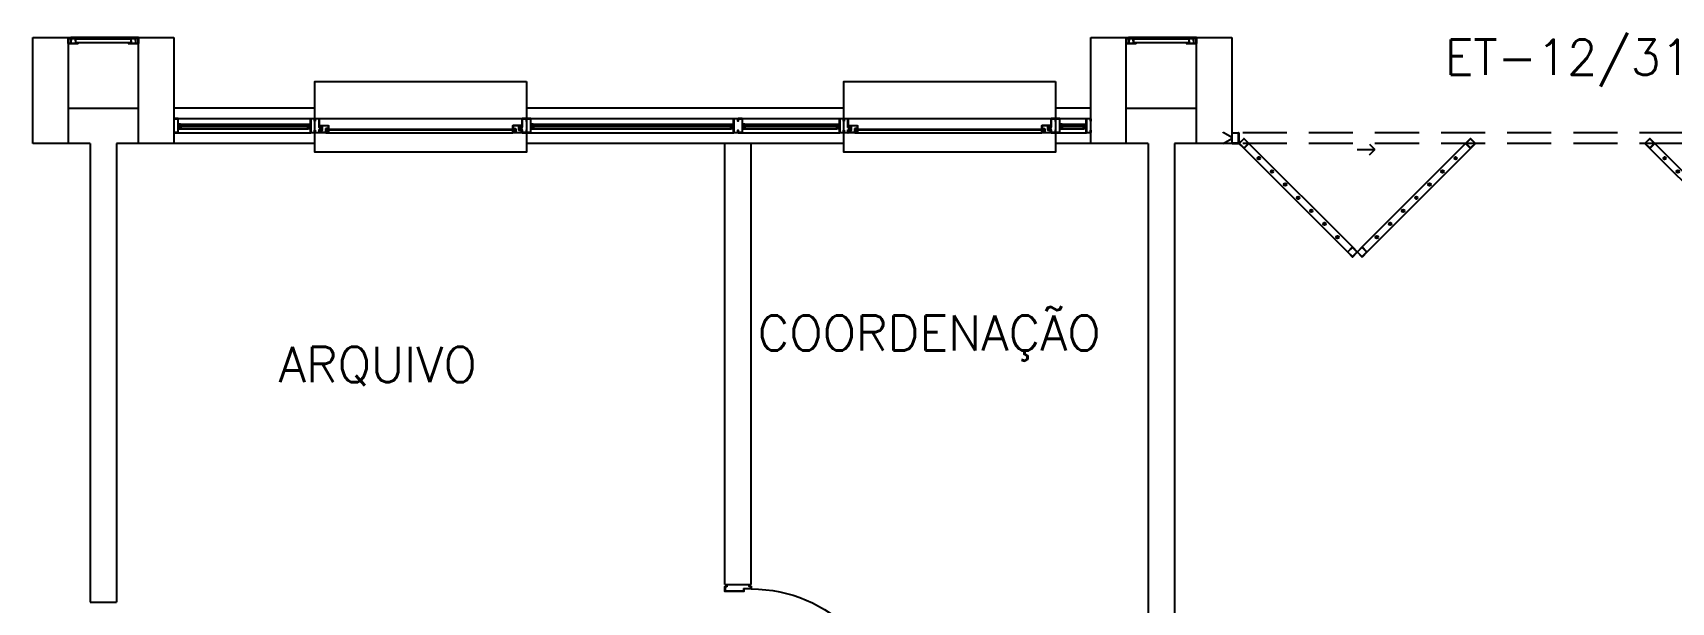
# Model space of a CAD drawing. Header units: millimetres. Extents: x 2686 to 2939, y 1294 to 1441.
# Drawn here: x 2889.9 to 2899.19, y 1360.97 to 1364.2 of the extents above; entities that cross this region are included whole.
import ezdxf

# ---------------------------------------------------------------- set-up
doc = ezdxf.new("R2010")
doc.units = ezdxf.units.MM
doc.linetypes.add('HIDDEN', pattern=[0.375, 0.25, -0.125])
for name, color, linetype in [('AR-ALV', 2, 'Continuous'), ('AR-ESQ', 1, 'Continuous'), ('AR-ESTC', 3, 'Continuous'), ('AR-PEITORIL', 1, 'Continuous'), ('AR-PORTA', 1, 'Continuous'), ('AR-SIMBOLO', 1, 'Continuous'), ('BC- VISTA', 1, 'Continuous'), ('BGR- VISTA', 12, 'Continuous'), ('DT-ESQ-BAGUETE-C', 1, 'Continuous'), ('DT-ESQ-MARCO-V', 1, 'Continuous'), ('DT-ESQ-PERFIL CADEIRA-C', 2, 'Continuous'), ('DT-ESQ-PERFIL CADEIRA-V', 2, 'Continuous'), ('DT-ESQ-PERFIL U-C', 2, 'Continuous'), ('DT-ESQ-PERFIL U-V', 1, 'Continuous'), ('DT-ESQ-VENEZIANA-C', 1, 'Continuous'), ('DT-ESQ-VENEZIANA-V', 1, 'Continuous'), ('DT-ESQ-VIDRO-C', 2, 'Continuous'), ('DT-TXTMOD', 1, 'Continuous'), ('ENDEREÇO', 2, 'Continuous'), ('esq-c', 1, 'Continuous'), ('grapa', 21, 'HIDDEN'), ('maçaneta', 1, 'Continuous'), ('mov', 1, 'Continuous'), ('PM-PERFIL U-C', 2, 'Continuous'), ('pm1', 2, 'Continuous'), ('porta-c', 1, 'Continuous'), ('PORTA-PROJ', 1, 'HIDDEN'), ('porta-v', 2, 'Continuous'), ('TEXTO', 2, 'Continuous')]:
    doc.layers.add(name, color=color, linetype=linetype)
doc.styles.add('S10', font='simplex.shx', dxfattribs={"height": 0.1})
doc.styles.add('UNB-100', font='simplex.shx', dxfattribs={"height": 0.2})
doc.styles.add('UNB1-100', font='simplex.shx', dxfattribs={"height": 0.2})

# ---------------------------------------------------------------- blocks, each defined once
blk = doc.blocks.new('EF01A-P')
at = {"layer": 'DT-ESQ-BAGUETE-C', "ltscale": 0.1}
for points in [[(0.0015, 0.035), (0.015, 0.035), (0.015, 0.0335), (0.0015, 0.0335), (0.0015, 0.005), (0.015, 0.005), (0.015, 0.0035), (0.0015, 0.0035, -0.414214), (0, 0.005), (0, 0.0335, -0.414214)], [(0.3985, 0.035), (0.385, 0.035), (0.385, 0.0335), (0.3985, 0.0335), (0.3985, 0.005), (0.385, 0.005), (0.385, 0.0035), (0.3985, 0.0035, 0.414214), (0.4, 0.005), (0.4, 0.0335, 0.414214)]]:
    blk.add_lwpolyline(points, format="xyb", close=True, dxfattribs=at)
at = {"layer": 'DT-ESQ-PERFIL CADEIRA-C', "ltscale": 0.1}
for points in [[(0.01, 0.0015), (0.01, 0.003), (0.0015, 0.003, 1), (0.0015, 0), (0.015, 0, 0.414214), (0.0165, 0.0015), (0.0165, 0.0335), (0.043, 0.0335)], [(0.043, 0.0065), (0.018, 0.0065), (0.018, 0.0165), (0.0165, 0.0165), (0.0165, 0.0065, 0.414214), (0.018, 0.005), (0.043, 0.005), (0.0565, 0.005, 1), (0.0565, 0.008), (0.043, 0.008), (0.043, 0.02), (0.043, 0.032), (0.0565, 0.032, 1), (0.0565, 0.035), (0.043, 0.035), (0.0165, 0.035, 0.414214), (0.015, 0.0335), (0.015, 0.0015), (0.0015, 0.0015)], [(0.0415, 0.02), (0.0415, 0.032, -0.414214), (0.043, 0.0335), (0.0565, 0.0335)], [(0.0415, 0.02), (0.0415, 0.008, 0.414214), (0.043, 0.0065), (0.0565, 0.0065)], [(0.357, 0.0065), (0.382, 0.0065), (0.382, 0.0165), (0.3835, 0.0165), (0.3835, 0.0065, -0.414214), (0.382, 0.005), (0.357, 0.005), (0.3435, 0.005, -1), (0.3435, 0.008), (0.357, 0.008), (0.357, 0.02), (0.357, 0.032), (0.3435, 0.032, -1), (0.3435, 0.035), (0.357, 0.035), (0.3835, 0.035, -0.414214), (0.385, 0.0335), (0.385, 0.0015), (0.3985, 0.0015)], [(0.3585, 0.02), (0.3585, 0.032, 0.414214), (0.357, 0.0335), (0.3435, 0.0335)], [(0.3585, 0.02), (0.3585, 0.008, -0.414214), (0.357, 0.0065), (0.3435, 0.0065)], [(0.39, 0.0015), (0.39, 0.003), (0.3985, 0.003, -1), (0.3985, 0), (0.385, 0, -0.414214), (0.3835, 0.0015), (0.3835, 0.0335), (0.357, 0.0335)]]:
    blk.add_lwpolyline(points, format="xyb", dxfattribs=at)
at = {"layer": 'DT-ESQ-PERFIL CADEIRA-V', "ltscale": 0.1}
blk.add_line((0.015, 0), (0.385, 0), dxfattribs=at)
at = {"layer": 'DT-ESQ-VENEZIANA-C', "ltscale": 0.1}
for p, q in [((0.043, 0.0105), (0.357, 0.0105)), ((0.043, 0.009), (0.357, 0.009))]:
    blk.add_line(p, q, dxfattribs=at)
at = {"layer": 'DT-ESQ-VENEZIANA-V', "ltscale": 0.1}
blk.add_line((0.043, 0.031), (0.357, 0.031), dxfattribs=at)
blk = doc.blocks.new('gr9A-met-01p')
at = {"layer": 'AR-SIMBOLO'}
for p, q in [((-3.0391, 0.0954), (-2.9391, 0.0954)), ((-2.9691, 0.1254), (-2.9391, 0.0954)), ((-2.9691, 0.0654), (-2.9391, 0.0954)), ((-0.8059, 0.1254), (-0.8359, 0.0954)), ((-0.7359, 0.0954), (-0.8359, 0.0954)), ((-0.8059, 0.0654), (-0.8359, 0.0954))]:
    blk.add_line(p, q, dxfattribs=at)
at = {"layer": 'esq-c'}
for p, q in [((-3.0924, 0.6771), (-3.0673, 0.7022)), ((-3.0924, 0.6739), (-3.0673, 0.6488)), ((-3.0662, 0.7012), (-3.0913, 0.6761)), ((-3.0662, 0.6499), (-3.0913, 0.675)), ((-3.04, 0.6761), (-3.0651, 0.7012)), ((-3.04, 0.675), (-3.0651, 0.6499)), ((-3.0641, 0.7022), (-3.039, 0.6771)), ((-3.0641, 0.6488), (-3.039, 0.6739)), ((-3.0126, 0.7022), (-3.0377, 0.6771)), ((-3.0126, 0.6488), (-3.0377, 0.6739)), ((-3.0366, 0.6761), (-3.0115, 0.7012)), ((-3.0366, 0.675), (-3.0115, 0.6499)), ((-3.0104, 0.7012), (-2.9853, 0.6761)), ((-3.0104, 0.6499), (-2.9853, 0.675)), ((-2.9843, 0.6771), (-3.0094, 0.7022)), ((-2.9843, 0.6739), (-3.0094, 0.6488)), ((-0.7907, 0.6771), (-0.7656, 0.7022)), ((-0.7907, 0.6739), (-0.7656, 0.6488)), ((-0.7646, 0.7012), (-0.7897, 0.6761)), ((-0.7646, 0.6499), (-0.7897, 0.675)), ((-0.7384, 0.6761), (-0.7635, 0.7012)), ((-0.7384, 0.675), (-0.7635, 0.6499)), ((-0.7624, 0.7022), (-0.7373, 0.6771)), ((-0.7624, 0.6488), (-0.7373, 0.6739)), ((-0.7109, 0.7022), (-0.736, 0.6771)), ((-0.7109, 0.6488), (-0.736, 0.6739)), ((-0.735, 0.6761), (-0.7099, 0.7012)), ((-0.735, 0.675), (-0.7099, 0.6499)), ((-0.7088, 0.7012), (-0.6837, 0.6761)), ((-0.7088, 0.6499), (-0.6837, 0.675)), ((-0.6826, 0.6771), (-0.7077, 0.7022)), ((-0.6826, 0.6739), (-0.7077, 0.6488)), ((-3.75, 0.0023), (-3.75, 0.0577)), ((-3.7485, 0.0577), (-3.7485, 0.0023)), ((-3.7477, 0.06), (-3.7123, 0.06)), ((-3.7123, 0.0585), (-3.7477, 0.0585)), ((-3.7123, 0.0015), (-3.7477, 0.0015)), ((-3.7477, 0), (-3.7123, 0)), ((-3.7115, 0.0577), (-3.7115, 0.0023)), ((-3.71, 0.0023), (-3.71, 0.0577)), ((-3.6825, 0.087), (-3.7076, 0.0619)), ((-3.7076, 0.0588), (-3.6825, 0.0337)), ((-3.7065, 0.0609), (-3.6814, 0.086)), ((-3.6814, 0.0347), (-3.7065, 0.0598)), ((-3.6552, 0.0609), (-3.6803, 0.086)), ((-3.6803, 0.0347), (-3.6552, 0.0598)), ((-3.6793, 0.087), (-3.6542, 0.0619)), ((-3.6542, 0.0588), (-3.6793, 0.0337)), ((-2.3974, 0.087), (-2.4225, 0.0619)), ((-2.4225, 0.0588), (-2.3974, 0.0337)), ((-2.4214, 0.0609), (-2.3963, 0.086)), ((-2.3963, 0.0347), (-2.4214, 0.0598)), ((-2.3702, 0.0609), (-2.3953, 0.086)), ((-2.3953, 0.0347), (-2.3702, 0.0598)), ((-2.3942, 0.087), (-2.3691, 0.0619)), ((-2.3691, 0.0588), (-2.3942, 0.0337)), ((-1.3808, 0.087), (-1.4059, 0.0619)), ((-1.4059, 0.0588), (-1.3808, 0.0337)), ((-1.4048, 0.0609), (-1.3797, 0.086)), ((-1.3797, 0.0347), (-1.4048, 0.0598)), ((-1.3536, 0.0609), (-1.3787, 0.086)), ((-1.3787, 0.0347), (-1.3536, 0.0598)), ((-1.3776, 0.087), (-1.3525, 0.0619)), ((-1.3525, 0.0588), (-1.3776, 0.0337)), ((-0.0957, 0.087), (-0.1208, 0.0619)), ((-0.1208, 0.0588), (-0.0957, 0.0337)), ((-0.1198, 0.0609), (-0.0947, 0.086)), ((-0.0947, 0.0347), (-0.1198, 0.0598)), ((-0.0685, 0.0609), (-0.0936, 0.086)), ((-0.0936, 0.0347), (-0.0685, 0.0598)), ((-0.0925, 0.087), (-0.0674, 0.0619)), ((-0.0674, 0.0588), (-0.0925, 0.0337)), ((-0.065, 0.0023), (-0.065, 0.0577)), ((-0.0635, 0.0577), (-0.0635, 0.0023)), ((-0.0273, 0.06), (-0.0628, 0.06)), ((-0.0628, 0.0585), (-0.0273, 0.0585)), ((-0.0628, 0.0015), (-0.0273, 0.0015)), ((-0.0273, 0), (-0.0628, 0)), ((-0.0265, 0.0577), (-0.0265, 0.0023)), ((-0.025, 0.0023), (-0.025, 0.0577))]:
    blk.add_line(p, q, dxfattribs=at)
for centre, radius, start, end in [((-3.0908, 0.6755), 0.00225, 135, 225), ((-3.0908, 0.6755), 0.00075, 135, 225), ((-3.0657, 0.7006), 0.00225, 45, 135), ((-3.0657, 0.7006), 0.00075, 45, 135), ((-3.0406, 0.6755), 0.00075, 315, 45), ((-3.0406, 0.6755), 0.00225, 315, 45), ((-3.0361, 0.6755), 0.00225, 135, 225), ((-3.0361, 0.6755), 0.00075, 135, 225), ((-3.011, 0.7006), 0.00225, 45, 135), ((-3.011, 0.7006), 0.00075, 45, 135), ((-2.9859, 0.6755), 0.00075, 315, 45), ((-2.9859, 0.6755), 0.00225, 315, 45), ((-0.7891, 0.6755), 0.00225, 135, 225), ((-0.7891, 0.6755), 0.00075, 135, 225), ((-0.764, 0.7006), 0.00225, 45, 135), ((-0.764, 0.7006), 0.00075, 45, 135), ((-0.7389, 0.6755), 0.00075, 315, 45), ((-0.7389, 0.6755), 0.00225, 315, 45), ((-0.7344, 0.6755), 0.00225, 135, 225), ((-0.7344, 0.6755), 0.00075, 135, 225), ((-0.7093, 0.7006), 0.00225, 45, 135), ((-0.7093, 0.7006), 0.00075, 45, 135), ((-0.6842, 0.6755), 0.00075, 315, 45), ((-0.6842, 0.6755), 0.00225, 315, 45), ((-3.0657, 0.6504), 0.00225, 225, 315), ((-3.0657, 0.6504), 0.00075, 225, 315), ((-3.011, 0.6504), 0.00225, 225, 315), ((-3.011, 0.6504), 0.00075, 225, 315), ((-0.764, 0.6504), 0.00225, 225, 315), ((-0.764, 0.6504), 0.00075, 225, 315), ((-0.7093, 0.6504), 0.00225, 225, 315), ((-0.7093, 0.6504), 0.00075, 225, 315), ((-3.7477, 0.0577), 0.00225, 90, 180), ((-3.7477, 0.0023), 0.00225, 180, 270), ((-3.7477, 0.0577), 0.00075, 90, 180), ((-3.7477, 0.0023), 0.00075, 180, 270), ((-3.7123, 0.0577), 0.00225, 360, 90), ((-3.7123, 0.0577), 0.00075, 360, 90), ((-3.7123, 0.0023), 0.00075, 270, 0), ((-3.7123, 0.0023), 0.00225, 270, 0), ((-3.706, 0.0604), 0.00225, 135, 225), ((-3.706, 0.0604), 0.00075, 135, 225), ((-3.6809, 0.0855), 0.00225, 45, 135), ((-3.6809, 0.0353), 0.00225, 225, 315), ((-3.6809, 0.0855), 0.00075, 45, 135), ((-3.6809, 0.0353), 0.00075, 225, 315), ((-3.6558, 0.0604), 0.00075, 315, 45), ((-3.6558, 0.0604), 0.00225, 315, 45), ((-2.4209, 0.0604), 0.00225, 135, 225), ((-2.4209, 0.0604), 0.00075, 135, 225), ((-2.3958, 0.0855), 0.00225, 45, 135), ((-2.3958, 0.0353), 0.00225, 225, 315), ((-2.3958, 0.0855), 0.00075, 45, 135), ((-2.3958, 0.0353), 0.00075, 225, 315), ((-2.3707, 0.0604), 0.00075, 315, 45), ((-2.3707, 0.0604), 0.00225, 315, 45), ((-1.4043, 0.0604), 0.00225, 135, 225), ((-1.4043, 0.0604), 0.00075, 135, 225), ((-1.3792, 0.0855), 0.00225, 45, 135), ((-1.3792, 0.0353), 0.00225, 225, 315), ((-1.3792, 0.0855), 0.00075, 45, 135), ((-1.3792, 0.0353), 0.00075, 225, 315), ((-1.3541, 0.0604), 0.00075, 315, 45), ((-1.3541, 0.0604), 0.00225, 315, 45), ((-0.1192, 0.0604), 0.00225, 135, 225), ((-0.1192, 0.0604), 0.00075, 135, 225), ((-0.0941, 0.0855), 0.00225, 45, 135), ((-0.0941, 0.0353), 0.00225, 225, 315), ((-0.0941, 0.0855), 0.00075, 45, 135), ((-0.0941, 0.0353), 0.00075, 225, 315), ((-0.069, 0.0604), 0.00075, 315, 45), ((-0.069, 0.0604), 0.00225, 315, 45), ((-0.0628, 0.0577), 0.00225, 90, 180), ((-0.0628, 0.0023), 0.00225, 180, 270), ((-0.0628, 0.0577), 0.00075, 90, 180), ((-0.0628, 0.0023), 0.00075, 180, 270), ((-0.0273, 0.0577), 0.00225, 0, 90), ((-0.0273, 0.0577), 0.00075, 0, 90), ((-0.0273, 0.0023), 0.00075, 270, 0), ((-0.0273, 0.0023), 0.00225, 270, 0)]:
    blk.add_arc(centre, radius, start, end, dxfattribs=at)
at = {"layer": 'grapa'}
for p, q in [((-3.75, 0.025), (-3.75, 0.035)), ((-0.025, 0.025), (-0.025, 0.035))]:
    blk.add_line(p, q, dxfattribs=at)
for points in [[(-3.75, 0.035), (-3.7986, 0.063), (-3.7993, 0.0617), (-3.7515, 0.0341), (-3.7515, 0.0259), (-3.7993, -0.0017), (-3.7986, -0.003), (-3.75, 0.025)], [(-0.025, 0.035), (0.0236, 0.063), (0.0243, 0.0617), (-0.0235, 0.0341), (-0.0235, 0.0259), (0.0243, -0.0017), (0.0236, -0.003), (-0.025, 0.025)]]:
    blk.add_lwpolyline(points, dxfattribs=at)
at = {"layer": 'porta-c'}
for centre, radius in [((-3.15, 0.5912), 0.0075), ((-3.15, 0.5912), 0.005), ((-2.9267, 0.5912), 0.0075), ((-2.9267, 0.5912), 0.005), ((-0.8483, 0.5912), 0.0075), ((-0.8483, 0.5912), 0.005), ((-0.625, 0.5912), 0.0075), ((-0.625, 0.5912), 0.005), ((-3.2244, 0.5168), 0.0075), ((-3.2244, 0.5168), 0.005), ((-2.8522, 0.5168), 0.0075), ((-2.8522, 0.5168), 0.005), ((-0.9228, 0.5168), 0.0075), ((-0.9228, 0.5168), 0.005), ((-0.5506, 0.5168), 0.0075), ((-0.5506, 0.5168), 0.005), ((-3.3733, 0.3679), 0.0075), ((-3.3733, 0.3679), 0.005), ((-3.2988, 0.4424), 0.0075), ((-3.2988, 0.4424), 0.005), ((-2.7778, 0.4424), 0.0075), ((-2.7778, 0.4424), 0.005), ((-2.7034, 0.3679), 0.0075), ((-2.7034, 0.3679), 0.005), ((-1.0716, 0.3679), 0.0075), ((-1.0716, 0.3679), 0.005), ((-0.9972, 0.4424), 0.0075), ((-0.9972, 0.4424), 0.005), ((-0.4762, 0.4424), 0.0075), ((-0.4762, 0.4424), 0.005), ((-0.4017, 0.3679), 0.0075), ((-0.4017, 0.3679), 0.005), ((-3.4477, 0.2935), 0.0075), ((-3.4477, 0.2935), 0.005), ((-2.629, 0.2935), 0.0075), ((-2.629, 0.2935), 0.005), ((-1.146, 0.2935), 0.0075), ((-1.146, 0.2935), 0.005), ((-0.3273, 0.2935), 0.0075), ((-0.3273, 0.2935), 0.005), ((-3.5221, 0.2191), 0.0075), ((-3.5221, 0.2191), 0.005), ((-2.5545, 0.2191), 0.0075), ((-2.5545, 0.2191), 0.005), ((-1.2205, 0.2191), 0.0075), ((-1.2205, 0.2191), 0.005), ((-0.2529, 0.2191), 0.0075), ((-0.2529, 0.2191), 0.005), ((-3.5965, 0.1447), 0.0075), ((-3.5965, 0.1447), 0.005), ((-2.4801, 0.1447), 0.0075), ((-2.4801, 0.1447), 0.005), ((-1.2949, 0.1447), 0.0075), ((-1.2949, 0.1447), 0.005), ((-0.1785, 0.1447), 0.0075), ((-0.1785, 0.1447), 0.005)]:
    blk.add_circle(centre, radius, dxfattribs=at)
at = {"layer": 'PORTA-PROJ'}
for p, q in [((-3.7123, 0.06), (-0.0628, 0.06)), ((-3.7123, 0), (-0.0628, 0))]:
    blk.add_line(p, q, dxfattribs=at)
at = {"layer": 'porta-v'}
for p, q in [((-3.6825, 0.087), (-3.0924, 0.6771)), ((-2.3942, 0.087), (-2.9843, 0.6771)), ((-1.3808, 0.087), (-0.7907, 0.6771)), ((-0.0925, 0.087), (-0.6826, 0.6771)), ((-3.6542, 0.0588), (-3.0641, 0.6488)), ((-2.4225, 0.0588), (-3.0126, 0.6488)), ((-1.3525, 0.0588), (-0.7624, 0.6488)), ((-0.1208, 0.0588), (-0.7109, 0.6488))]:
    blk.add_line(p, q, dxfattribs=at)
blk = doc.blocks.new('BGR12')
at = {"layer": 'BC- VISTA'}
blk.add_lwpolyline([(0, 0.4), (0, 0), (-1.2, 0), (-1.2, 0.4)], close=True, dxfattribs=at)
blk = doc.blocks.new('EF71-P')
at = {"layer": 'AR-PEITORIL'}
for p, q in [((0.8, 0.2), (0, 0.2)), ((3.8, 0.2), (2, 0.2)), ((5.2, 0.2), (5, 0.2)), ((0.8, 0), (0, 0)), ((3.8, 0), (2, 0)), ((5.2, 0), (5, 0))]:
    blk.add_line(p, q, dxfattribs=at)
at = {"layer": 'DT-ESQ-BAGUETE-C', "ltscale": 0.1}
for points in [[(0.039, 0.095), (0.0255, 0.095), (0.0255, 0.0935), (0.039, 0.0935), (0.039, 0.0845), (0.0255, 0.0845), (0.0255, 0.083), (0.039, 0.083, 0.336705), (0.0404, 0.0841, 0.068021), (0.0405, 0.0845), (0.0405, 0.0935, 0.414214)], [(0.761, 0.095), (0.7745, 0.095), (0.7745, 0.0935), (0.761, 0.0935), (0.761, 0.0845), (0.7745, 0.0845), (0.7745, 0.083), (0.761, 0.083, -0.336705), (0.7596, 0.0841, -0.068021), (0.7595, 0.0845), (0.7595, 0.0935, -0.414214)], [(2.039, 0.095), (2.0255, 0.095), (2.0255, 0.0935), (2.039, 0.0935), (2.039, 0.0845), (2.0255, 0.0845), (2.0255, 0.083), (2.039, 0.083, 0.336705), (2.0404, 0.0841, 0.068021), (2.0405, 0.0845), (2.0405, 0.0935, 0.414214)], [(3.161, 0.095), (3.1745, 0.095), (3.1745, 0.0935), (3.161, 0.0935), (3.161, 0.0845), (3.1745, 0.0845), (3.1745, 0.083), (3.161, 0.083, -0.336705), (3.1596, 0.0841, -0.068021), (3.1595, 0.0845), (3.1595, 0.0935, -0.414214)], [(3.239, 0.095), (3.2255, 0.095), (3.2255, 0.0935), (3.239, 0.0935), (3.239, 0.0845), (3.2255, 0.0845), (3.2255, 0.083), (3.239, 0.083, 0.336705), (3.2404, 0.0841, 0.068021), (3.2405, 0.0845), (3.2405, 0.0935, 0.414214)], [(3.761, 0.095), (3.7745, 0.095), (3.7745, 0.0935), (3.761, 0.0935), (3.761, 0.0845), (3.7745, 0.0845), (3.7745, 0.083), (3.761, 0.083, -0.336705), (3.7596, 0.0841, -0.068021), (3.7595, 0.0845), (3.7595, 0.0935, -0.414214)], [(5.039, 0.095), (5.0255, 0.095), (5.0255, 0.0935), (5.039, 0.0935), (5.039, 0.0845), (5.0255, 0.0845), (5.0255, 0.083), (5.039, 0.083, 0.336705), (5.0404, 0.0841, 0.068021), (5.0405, 0.0845), (5.0405, 0.0935, 0.414214)], [(5.161, 0.095), (5.1745, 0.095), (5.1745, 0.0935), (5.161, 0.0935), (5.161, 0.0845), (5.1745, 0.0845), (5.1745, 0.083), (5.161, 0.083, -0.336705), (5.1596, 0.0841, -0.068021), (5.1595, 0.0845), (5.1595, 0.0935, -0.414214)], [(0.8765, 0.072), (0.863, 0.072), (0.863, 0.0705), (0.8765, 0.0705), (0.8765, 0.0615), (0.863, 0.0615), (0.863, 0.06), (0.8765, 0.06, 0.336705), (0.8779, 0.0611, 0.068021), (0.878, 0.0615), (0.878, 0.0705, 0.414214)], [(1.9235, 0.072), (1.937, 0.072), (1.937, 0.0705), (1.9235, 0.0705), (1.9235, 0.0615), (1.937, 0.0615), (1.937, 0.06), (1.9235, 0.06, -0.336705), (1.9221, 0.0611, -0.068021), (1.922, 0.0615), (1.922, 0.0705, -0.414214)], [(3.8765, 0.072), (3.863, 0.072), (3.863, 0.0705), (3.8765, 0.0705), (3.8765, 0.0615), (3.863, 0.0615), (3.863, 0.06), (3.8765, 0.06, 0.336705), (3.8779, 0.0611, 0.068021), (3.878, 0.0615), (3.878, 0.0705, 0.414214)], [(4.9235, 0.072), (4.937, 0.072), (4.937, 0.0705), (4.9235, 0.0705), (4.9235, 0.0615), (4.937, 0.0615), (4.937, 0.06), (4.9235, 0.06, -0.336705), (4.9221, 0.0611, -0.068021), (4.922, 0.0615), (4.922, 0.0705, -0.414214)]]:
    blk.add_lwpolyline(points, format="xyb", close=True, dxfattribs=at)
at = {"layer": 'DT-ESQ-MARCO-V', "ltscale": 0.1}
for p, q in [((0.0235, 0.14), (0.7765, 0.14)), ((0.8235, 0.14), (1.9765, 0.14)), ((2.0235, 0.14), (3.1765, 0.14)), ((3.2235, 0.14), (3.7765, 0.14)), ((3.8235, 0.14), (4.9765, 0.14)), ((5.0235, 0.14), (5.1765, 0.14)), ((0.0235, 0.06), (0.7765, 0.06)), ((0.876, 0.06), (1.9235, 0.06)), ((2.0235, 0.06), (3.1765, 0.06)), ((3.2235, 0.06), (3.7765, 0.06)), ((3.876, 0.06), (4.9235, 0.06)), ((5.0235, 0.06), (5.1765, 0.06))]:
    blk.add_line(p, q, dxfattribs=at)
at = {"layer": 'DT-ESQ-PERFIL U-C', "ltscale": 0.1}
for p, q in [((0.8, 0.125), (0.8, 0.1385)), ((0.8015, 0.125), (0.8, 0.125)), ((0.8015, 0.14), (0.8235, 0.14)), ((0.8235, 0.1385), (0.8015, 0.1385)), ((0.8015, 0.1385), (0.8015, 0.125)), ((0.8235, 0.14), (0.8235, 0.14)), ((0.8235, 0.09), (0.8235, 0.1385)), ((0.825, 0.14), (0.825, 0.14)), ((0.825, 0.1385), (0.825, 0.0915)), ((1.975, 0.14), (1.975, 0.14)), ((3.8, 0.125), (3.8, 0.1385)), ((3.8015, 0.125), (3.8, 0.125)), ((3.8015, 0.14), (3.8235, 0.14)), ((3.8235, 0.1385), (3.8015, 0.1385)), ((3.8015, 0.1385), (3.8015, 0.125)), ((3.8235, 0.14), (3.8235, 0.14)), ((3.8235, 0.09), (3.8235, 0.1385)), ((3.825, 0.14), (3.825, 0.14)), ((3.825, 0.1385), (3.825, 0.0915)), ((4.975, 0.14), (4.975, 0.14)), ((0.8, 0.0615), (0.8, 0.075)), ((0.8, 0.075), (0.8015, 0.075)), ((0.8015, 0.075), (0.8015, 0.062)), ((0.8235, 0.06), (0.8015, 0.06)), ((0.802, 0.0615), (0.8235, 0.0615)), ((0.8235, 0.0615), (0.8235, 0.077)), ((0.825, 0.0885), (0.825, 0.0885)), ((0.825, 0.0885), (0.838, 0.0885)), ((0.838, 0.0785), (0.825, 0.0785)), ((0.825, 0.077), (0.825, 0.0615)), ((0.825, 0.077), (0.838, 0.077)), ((0.838, 0.09), (0.8265, 0.09)), ((0.838, 0.0885), (0.838, 0.0785)), ((0.8395, 0.0785), (0.8395, 0.0885)), ((3.8, 0.0615), (3.8, 0.075)), ((3.8, 0.075), (3.8015, 0.075)), ((3.8015, 0.075), (3.8015, 0.062)), ((3.8235, 0.06), (3.8015, 0.06)), ((3.802, 0.0615), (3.8235, 0.0615)), ((3.8235, 0.0615), (3.8235, 0.077)), ((3.825, 0.0885), (3.825, 0.0885)), ((3.825, 0.0885), (3.838, 0.0885)), ((3.838, 0.0785), (3.825, 0.0785)), ((3.825, 0.077), (3.825, 0.0615)), ((3.825, 0.077), (3.838, 0.077)), ((3.838, 0.09), (3.8265, 0.09)), ((3.838, 0.0885), (3.838, 0.0785)), ((3.8395, 0.0785), (3.8395, 0.0885))]:
    blk.add_line(p, q, dxfattribs=at)
for points in [[(0.025, 0.0691), (0.025, 0.105), (0.0385, 0.105, 1), (0.0385, 0.108), (0.025, 0.108), (0.025, 0.1385, 0.414214), (0.0235, 0.14), (0.0015, 0.14, 0.414214), (0, 0.1385), (0, 0.125), (0.0015, 0.125), (0.0015, 0.1385), (0.0235, 0.1385), (0.0235, 0.108, 0.414214), (0.025, 0.1065, 0.414214), (0.0235, 0.105), (0.0235, 0.0691), (0.0235, 0.0615), (0.0015, 0.0615), (0.0015, 0.075), (0, 0.075), (0, 0.0615, 0.414214), (0.0015, 0.06), (0.0235, 0.06, 0.414214), (0.025, 0.0615)], [(0.775, 0.0691), (0.775, 0.105), (0.7615, 0.105, -1), (0.7615, 0.108), (0.775, 0.108), (0.775, 0.1385, -0.414214), (0.7765, 0.14), (0.7985, 0.14, -0.414214), (0.8, 0.1385), (0.8, 0.125), (0.7985, 0.125), (0.7985, 0.1385), (0.7765, 0.1385), (0.7765, 0.108, -0.414214), (0.775, 0.1065, -0.414214), (0.7765, 0.105), (0.7765, 0.0691), (0.7765, 0.0615), (0.7985, 0.0615), (0.7985, 0.075), (0.8, 0.075), (0.8, 0.0615, -0.414214), (0.7985, 0.06), (0.7765, 0.06, -0.414214), (0.775, 0.0615)], [(0.8285, 0.06, -0.414214), (0.827, 0.0615), (0.827, 0.0735, -0.414214), (0.8285, 0.075), (0.8415, 0.075), (0.8415, 0.092), (0.8285, 0.092, -0.414214), (0.827, 0.0935), (0.827, 0.1005, -0.414214), (0.8285, 0.102), (0.8755, 0.102, -0.414214), (0.877, 0.1005), (0.877, 0.0835, -0.414214), (0.8755, 0.082), (0.8625, 0.082), (0.8625, 0.0615, -0.414214), (0.861, 0.06)], [(0.843, 0.092, 0.414214), (0.8415, 0.0935), (0.8285, 0.0935), (0.8285, 0.1005), (0.8755, 0.1005), (0.8755, 0.0835), (0.8625, 0.0835, 0.414214), (0.861, 0.082), (0.861, 0.0615), (0.8285, 0.0615), (0.8285, 0.0735), (0.8415, 0.0735, 0.414214), (0.843, 0.075)], [(1.9715, 0.0615), (1.9715, 0.0735), (1.9585, 0.0735, -0.414214), (1.957, 0.075), (1.957, 0.092, -0.414214), (1.9585, 0.0935), (1.9715, 0.0935), (1.9715, 0.1005), (1.9245, 0.1005), (1.9245, 0.0835), (1.9375, 0.0835, -0.414214), (1.939, 0.082), (1.939, 0.0615)], [(1.9765, 0.077, 0.414214), (1.975, 0.0785), (1.962, 0.0785), (1.962, 0.0885), (1.975, 0.0885), (1.975, 0.0885, 0.414214), (1.9765, 0.09), (1.9765, 0.1385), (1.9985, 0.1385), (1.9985, 0.125), (2, 0.125), (2, 0.1385, 0.414214), (1.9985, 0.14), (1.9765, 0.14), (1.9765, 0.14, 0.414214), (1.975, 0.1385), (1.975, 0.0915, -0.414214), (1.9735, 0.09), (1.962, 0.09, 0.414214), (1.9605, 0.0885), (1.9605, 0.0785, 0.414214), (1.962, 0.077), (1.975, 0.077), (1.975, 0.0615, 0.414214), (1.9765, 0.06), (1.9985, 0.06, 0.414214), (2, 0.0615), (2, 0.075), (1.9985, 0.075), (1.9985, 0.062, -0.414214), (1.998, 0.0615), (1.9765, 0.0615)], [(2.025, 0.0691), (2.025, 0.105), (2.0385, 0.105, 1), (2.0385, 0.108), (2.025, 0.108), (2.025, 0.1385, 0.414214), (2.0235, 0.14), (2.0015, 0.14, 0.414214), (2, 0.1385), (2, 0.125), (2.0015, 0.125), (2.0015, 0.1385), (2.0235, 0.1385), (2.0235, 0.108, 0.414214), (2.025, 0.1065, 0.414214), (2.0235, 0.105), (2.0235, 0.0691), (2.0235, 0.0615), (2.0015, 0.0615), (2.0015, 0.075), (2, 0.075), (2, 0.0615, 0.414214), (2.0015, 0.06), (2.0235, 0.06, 0.414214), (2.025, 0.0615)], [(3.175, 0.0691), (3.175, 0.105), (3.1615, 0.105, -1), (3.1615, 0.108), (3.175, 0.108), (3.175, 0.1385, -0.414214), (3.1765, 0.14), (3.1985, 0.14, -0.414214), (3.2, 0.1385), (3.2, 0.125), (3.1985, 0.125), (3.1985, 0.1385), (3.1765, 0.1385), (3.1765, 0.108, -0.414214), (3.175, 0.1065, -0.414214), (3.1765, 0.105), (3.1765, 0.0691), (3.1765, 0.0615), (3.1985, 0.0615), (3.1985, 0.075), (3.2, 0.075), (3.2, 0.0615, -0.414214), (3.1985, 0.06), (3.1765, 0.06, -0.414214), (3.175, 0.0615)], [(3.225, 0.0691), (3.225, 0.105), (3.2385, 0.105, 1), (3.2385, 0.108), (3.225, 0.108), (3.225, 0.1385, 0.414214), (3.2235, 0.14), (3.2015, 0.14, 0.414214), (3.2, 0.1385), (3.2, 0.125), (3.2015, 0.125), (3.2015, 0.1385), (3.2235, 0.1385), (3.2235, 0.108, 0.414214), (3.225, 0.1065, 0.414214), (3.2235, 0.105), (3.2235, 0.0691), (3.2235, 0.0615), (3.2015, 0.0615), (3.2015, 0.075), (3.2, 0.075), (3.2, 0.0615, 0.414214), (3.2015, 0.06), (3.2235, 0.06, 0.414214), (3.225, 0.0615)], [(3.775, 0.0691), (3.775, 0.105), (3.7615, 0.105, -1), (3.7615, 0.108), (3.775, 0.108), (3.775, 0.1385, -0.414214), (3.7765, 0.14), (3.7985, 0.14, -0.414214), (3.8, 0.1385), (3.8, 0.125), (3.7985, 0.125), (3.7985, 0.1385), (3.7765, 0.1385), (3.7765, 0.108, -0.414214), (3.775, 0.1065, -0.414214), (3.7765, 0.105), (3.7765, 0.0691), (3.7765, 0.0615), (3.7985, 0.0615), (3.7985, 0.075), (3.8, 0.075), (3.8, 0.0615, -0.414214), (3.7985, 0.06), (3.7765, 0.06, -0.414214), (3.775, 0.0615)], [(3.8285, 0.06, -0.414214), (3.827, 0.0615), (3.827, 0.0735, -0.414214), (3.8285, 0.075), (3.8415, 0.075), (3.8415, 0.092), (3.8285, 0.092, -0.414214), (3.827, 0.0935), (3.827, 0.1005, -0.414214), (3.8285, 0.102), (3.8755, 0.102, -0.414214), (3.877, 0.1005), (3.877, 0.0835, -0.414214), (3.8755, 0.082), (3.8625, 0.082), (3.8625, 0.0615, -0.414214), (3.861, 0.06)], [(3.843, 0.092, 0.414214), (3.8415, 0.0935), (3.8285, 0.0935), (3.8285, 0.1005), (3.8755, 0.1005), (3.8755, 0.0835), (3.8625, 0.0835, 0.414214), (3.861, 0.082), (3.861, 0.0615), (3.8285, 0.0615), (3.8285, 0.0735), (3.8415, 0.0735, 0.414214), (3.843, 0.075)], [(4.9715, 0.0615), (4.9715, 0.0735), (4.9585, 0.0735, -0.414214), (4.957, 0.075), (4.957, 0.092, -0.414214), (4.9585, 0.0935), (4.9715, 0.0935), (4.9715, 0.1005), (4.9245, 0.1005), (4.9245, 0.0835), (4.9375, 0.0835, -0.414214), (4.939, 0.082), (4.939, 0.0615)], [(4.9765, 0.077, 0.414214), (4.975, 0.0785), (4.962, 0.0785), (4.962, 0.0885), (4.975, 0.0885), (4.975, 0.0885, 0.414214), (4.9765, 0.09), (4.9765, 0.1385), (4.9985, 0.1385), (4.9985, 0.125), (5, 0.125), (5, 0.1385, 0.414214), (4.9985, 0.14), (4.9765, 0.14), (4.9765, 0.14, 0.414214), (4.975, 0.1385), (4.975, 0.0915, -0.414214), (4.9735, 0.09), (4.962, 0.09, 0.414214), (4.9605, 0.0885), (4.9605, 0.0785, 0.414214), (4.962, 0.077), (4.975, 0.077), (4.975, 0.0615, 0.414214), (4.9765, 0.06), (4.9985, 0.06, 0.414214), (5, 0.0615), (5, 0.075), (4.9985, 0.075), (4.9985, 0.062, -0.414214), (4.998, 0.0615), (4.9765, 0.0615)], [(5.025, 0.0691), (5.025, 0.105), (5.0385, 0.105, 1), (5.0385, 0.108), (5.025, 0.108), (5.025, 0.1385, 0.414214), (5.0235, 0.14), (5.0015, 0.14, 0.414214), (5, 0.1385), (5, 0.125), (5.0015, 0.125), (5.0015, 0.1385), (5.0235, 0.1385), (5.0235, 0.108, 0.414214), (5.025, 0.1065, 0.414214), (5.0235, 0.105), (5.0235, 0.0691), (5.0235, 0.0615), (5.0015, 0.0615), (5.0015, 0.075), (5, 0.075), (5, 0.0615, 0.414214), (5.0015, 0.06), (5.0235, 0.06, 0.414214), (5.025, 0.0615)], [(5.175, 0.0691), (5.175, 0.105), (5.1615, 0.105, -1), (5.1615, 0.108), (5.175, 0.108), (5.175, 0.1385, -0.414214), (5.1765, 0.14), (5.1985, 0.14, -0.414214), (5.2, 0.1385), (5.2, 0.125), (5.1985, 0.125), (5.1985, 0.1385), (5.1765, 0.1385), (5.1765, 0.108, -0.414214), (5.175, 0.1065, -0.414214), (5.1765, 0.105), (5.1765, 0.0691), (5.1765, 0.0615), (5.1985, 0.0615), (5.1985, 0.075), (5.2, 0.075), (5.2, 0.0615, -0.414214), (5.1985, 0.06), (5.1765, 0.06, -0.414214), (5.175, 0.0615)]]:
    blk.add_lwpolyline(points, format="xyb", close=True, dxfattribs=at)
for points in [[(0.025, 0.1065), (0.0385, 0.1065)], [(0.775, 0.1065), (0.7615, 0.1065)], [(2.025, 0.1065), (2.0385, 0.1065)], [(3.175, 0.1065), (3.1615, 0.1065)], [(3.225, 0.1065), (3.2385, 0.1065)], [(3.775, 0.1065), (3.7615, 0.1065)], [(5.025, 0.1065), (5.0385, 0.1065)], [(5.175, 0.1065), (5.1615, 0.1065)]]:
    blk.add_lwpolyline(points, dxfattribs=at)
for points in [[(1.9715, 0.102, -0.414214), (1.973, 0.1005), (1.973, 0.0935, -0.414214), (1.9715, 0.092), (1.9585, 0.092), (1.9585, 0.075), (1.9715, 0.075, -0.414214), (1.973, 0.0735), (1.973, 0.0615, -0.414214), (1.9715, 0.06), (1.939, 0.06, -0.414214), (1.9375, 0.0615), (1.9375, 0.082), (1.9245, 0.082, -0.414214), (1.923, 0.0835), (1.923, 0.1005, -0.414214), (1.9245, 0.102), (1.9715, 0.102), (1.9245, 0.102, 0.414214), (1.923, 0.1005)], [(4.9715, 0.102, -0.414214), (4.973, 0.1005), (4.973, 0.0935, -0.414214), (4.9715, 0.092), (4.9585, 0.092), (4.9585, 0.075), (4.9715, 0.075, -0.414214), (4.973, 0.0735), (4.973, 0.0615, -0.414214), (4.9715, 0.06), (4.939, 0.06, -0.414214), (4.9375, 0.0615), (4.9375, 0.082), (4.9245, 0.082, -0.414214), (4.923, 0.0835), (4.923, 0.1005, -0.414214), (4.9245, 0.102), (4.9715, 0.102), (4.9245, 0.102, 0.414214), (4.923, 0.1005)]]:
    blk.add_lwpolyline(points, format="xyb", dxfattribs=at)
for centre, radius, start, end in [((0.8015, 0.1385), 0.0015, 90, 180), ((0.8235, 0.1385), 0.0015, 0, 90), ((3.8015, 0.1385), 0.0015, 90, 180), ((3.8235, 0.1385), 0.0015, 0, 90), ((0.8015, 0.0615), 0.0015, 180, 270), ((0.802, 0.062), 0.0005, 180, 270), ((0.825, 0.09), 0.0015, 180, 270), ((0.825, 0.077), 0.0015, 90, 180), ((0.8235, 0.0615), 0.0015, 270, 0), ((0.8265, 0.0915), 0.0015, 180, 270), ((0.838, 0.0885), 0.0015, 360, 90), ((0.838, 0.0785), 0.0015, 270, 0), ((3.8015, 0.0615), 0.0015, 180, 270), ((3.802, 0.062), 0.0005, 180, 270), ((3.825, 0.09), 0.0015, 180, 270), ((3.825, 0.077), 0.0015, 90, 180), ((3.8235, 0.0615), 0.0015, 270, 0), ((3.8265, 0.0915), 0.0015, 180, 270), ((3.838, 0.0885), 0.0015, 360, 90), ((3.838, 0.0785), 0.0015, 270, 0)]:
    blk.add_arc(centre, radius, start, end, dxfattribs=at)
at = {"layer": 'DT-ESQ-PERFIL U-V', "ltscale": 0.1}
for p, q in [((0.039, 0.095), (0.761, 0.095)), ((0.0395, 0.108), (0.7615, 0.108)), ((2.039, 0.095), (3.161, 0.095)), ((2.0395, 0.108), (3.1615, 0.108)), ((3.239, 0.095), (3.761, 0.095)), ((3.2395, 0.108), (3.7615, 0.108)), ((5.039, 0.095), (5.161, 0.095)), ((5.0395, 0.108), (5.1615, 0.108)), ((0.039, 0.083), (0.761, 0.083)), ((2.039, 0.083), (3.161, 0.083)), ((3.239, 0.083), (3.761, 0.083)), ((5.039, 0.083), (5.161, 0.083))]:
    blk.add_line(p, q, dxfattribs=at)
at = {"layer": 'DT-ESQ-VIDRO-C', "ltscale": 0.1}
for points in [[(0.773, 0.103), (0.773, 0.097), (0.027, 0.097), (0.027, 0.103), (0.773, 0.103)], [(3.173, 0.103), (3.173, 0.097), (2.027, 0.097), (2.027, 0.103), (3.173, 0.103)], [(3.773, 0.103), (3.773, 0.097), (3.227, 0.097), (3.227, 0.103), (3.773, 0.103)], [(5.173, 0.103), (5.173, 0.097), (5.027, 0.097), (5.027, 0.103), (5.173, 0.103)]]:
    blk.add_lwpolyline(points, dxfattribs=at)
for points in [[(1.9355, 0.08), (1.9355, 0.074), (0.8645, 0.074), (0.8645, 0.08)], [(4.9355, 0.08), (4.9355, 0.074), (3.8645, 0.074), (3.8645, 0.08)]]:
    blk.add_lwpolyline(points, close=True, dxfattribs=at)
at = {"layer": 'BGR- VISTA'}
for p in [(2, -0.05), (5, -0.05)]:
    blk.add_blockref('BGR12', p, dxfattribs=at)
at = {"layer": 'DT-TXTMOD', "ltscale": 0.1, "style": 'S10', "flags": 3}
blk.add_attdef('EF71', (0.0463, 0.2378), '', height=0.1, dxfattribs=at)
blk = doc.blocks.new('PM3C')
at = {"layer": 'maçaneta'}
for points in [[(0.02, 0.9), (-0.035, 0.9), (-0.035, 0.79), (0, 0.79), (0, 0.8), (-0.02, 0.8), (-0.02, 0.8785, -0.414214), (-0.0185, 0.88), (0.02, 0.88)], [(0.125, 0.9), (0.07, 0.9), (0.07, 0.88), (0.1085, 0.88, -0.414214), (0.11, 0.8785), (0.11, 0.8), (0.09, 0.8), (0.09, 0.79), (0.125, 0.79)]]:
    blk.add_lwpolyline(points, format="xyb", close=True, dxfattribs=at)
for points in [[(0.02, 0.79), (0.02, 0.83), (0.025, 0.83), (0.025, 0.79)], [(0.07, 0.79), (0.07, 0.83), (0.065, 0.83), (0.065, 0.79)]]:
    blk.add_lwpolyline(points, close=True, dxfattribs=at)
at = {"layer": 'mov'}
blk.add_arc((0.025, 0.15), 0.8, 0, 90, dxfattribs=at)
at = {"layer": 'PM-PERFIL U-C'}
for p, q in [((0, 0.12), (0, 0.1385)), ((0.002, 0.12), (0, 0.12)), ((0.0015, 0.14), (0.01, 0.14)), ((0.002, 0.138), (0.002, 0.12)), ((0.0105, 0.138), (0.002, 0.138)), ((0.01, 0.14), (0.01, 0.1485)), ((0.0115, 0.15), (0.0235, 0.15)), ((0.012, 0.148), (0.012, 0.1395)), ((0.023, 0.148), (0.012, 0.148)), ((0.023, 0.1085), (0.023, 0.148)), ((0.038, 0.107), (0.0245, 0.107)), ((0.025, 0.1485), (0.025, 0.109)), ((0.0385, 0.109), (0.025, 0.109)), ((0.038, 0.107), (0.038, 0.002)), ((0.04, 0.1075), (0.04, 0.0015)), ((0.81, 0.1075), (0.81, 0.0015)), ((0.8115, 0.109), (0.825, 0.109)), ((0.812, 0.107), (0.8255, 0.107)), ((0.812, 0.107), (0.812, 0.002)), ((0.825, 0.1485), (0.825, 0.109)), ((0.8385, 0.15), (0.8265, 0.15)), ((0.827, 0.148), (0.838, 0.148)), ((0.827, 0.1085), (0.827, 0.148)), ((0.838, 0.148), (0.838, 0.1395)), ((0.8395, 0.138), (0.848, 0.138)), ((0.84, 0.14), (0.84, 0.1485)), ((0.8485, 0.14), (0.84, 0.14)), ((0.848, 0.138), (0.848, 0.12)), ((0.848, 0.12), (0.85, 0.12)), ((0.85, 0.12), (0.85, 0.1385)), ((0, 0.03), (0.002, 0.03)), ((0, 0.0115), (0, 0.03)), ((0.01, 0.01), (0.0015, 0.01)), ((0.002, 0.03), (0.002, 0.012)), ((0.002, 0.012), (0.0105, 0.012)), ((0.01, 0.0015), (0.01, 0.01)), ((0.0385, 0), (0.0115, 0)), ((0.012, 0.0105), (0.012, 0.002)), ((0.012, 0.002), (0.038, 0.002)), ((0.8115, 0), (0.8385, 0)), ((0.838, 0.002), (0.812, 0.002)), ((0.838, 0.0105), (0.838, 0.002)), ((0.848, 0.012), (0.8395, 0.012)), ((0.84, 0.0015), (0.84, 0.01)), ((0.84, 0.01), (0.8485, 0.01)), ((0.85, 0.03), (0.848, 0.03)), ((0.848, 0.03), (0.848, 0.012)), ((0.85, 0.0115), (0.85, 0.03))]:
    blk.add_line(p, q, dxfattribs=at)
for centre, start, end in [((0.0015, 0.1385), 90, 180), ((0.0115, 0.1485), 90, 180), ((0.0105, 0.1395), 270, 0), ((0.0245, 0.1085), 180, 270), ((0.0235, 0.1485), 360, 90), ((0.0385, 0.1075), 0, 90), ((0.8115, 0.1075), 90, 180), ((0.8265, 0.1485), 90, 180), ((0.8255, 0.1085), 270, 0), ((0.8395, 0.1395), 180, 270), ((0.8385, 0.1485), 0, 90), ((0.8485, 0.1385), 0, 90), ((0.0015, 0.0115), 180, 270), ((0.0115, 0.0015), 180, 270), ((0.0105, 0.0105), 0, 90), ((0.0385, 0.0015), 269.93864, 0), ((0.8115, 0.0015), 180, 270.06136), ((0.8395, 0.0105), 90, 180), ((0.8385, 0.0015), 270, 0), ((0.8485, 0.0115), 270, 0)]:
    blk.add_arc(centre, 0.0015, start, end, dxfattribs=at)
at = {"layer": 'pm1'}
blk.add_lwpolyline([(0.065, 0.95), (0.065, 0.15), (0.025, 0.15), (0.025, 0.95)], close=True, dxfattribs=at)

msp = doc.modelspace()

# ---------------------------------------------------------------- linework, layer by layer
at = {"layer": 'AR-ALV'}
for p, q in [((2890.0957, 1363.7749), (2890.4957, 1363.7749)), ((2896.0957, 1363.7749), (2896.4957, 1363.7749)), ((2890.2207, 1363.5749), (2890.0957, 1363.5749)), ((2890.2207, 1363.5749), (2890.2207, 1360.9749)), ((2890.4957, 1363.5749), (2890.3707, 1363.5749)), ((2890.3707, 1363.5749), (2890.3707, 1360.9749)), ((2893.9707, 1363.5749), (2893.8207, 1363.5749)), ((2893.8207, 1361.0749), (2893.8207, 1363.5749)), ((2893.9707, 1361.0749), (2893.9707, 1363.5749)), ((2896.2207, 1363.5749), (2896.0957, 1363.5749)), ((2896.2207, 1363.5749), (2896.2207, 1360.1249)), ((2896.4957, 1363.5749), (2896.3707, 1363.5749)), ((2896.3707, 1363.5749), (2896.3707, 1359.9749)), ((2893.8207, 1361.0749), (2893.9707, 1361.0749)), ((2890.2207, 1360.9749), (2890.3707, 1360.9749))]:
    msp.add_line(p, q, dxfattribs=at)
at = {"layer": 'AR-ESTC'}
for p, q in [((2889.8957, 1364.1749), (2890.0957, 1364.1749)), ((2889.8957, 1363.5749), (2889.8957, 1364.1749)), ((2890.0957, 1364.1749), (2890.0957, 1363.5749)), ((2890.4957, 1364.1749), (2890.6957, 1364.1749)), ((2890.4957, 1363.5749), (2890.4957, 1364.1749)), ((2890.6957, 1364.1749), (2890.6957, 1363.5749)), ((2895.8957, 1364.1749), (2896.0957, 1364.1749)), ((2895.8957, 1363.5749), (2895.8957, 1364.1749)), ((2896.0957, 1364.1749), (2896.0957, 1363.5749)), ((2896.4957, 1364.1749), (2896.6957, 1364.1749)), ((2896.4957, 1363.5749), (2896.4957, 1364.1749)), ((2896.6957, 1364.1749), (2896.6957, 1363.5749)), ((2890.0957, 1363.5749), (2889.8957, 1363.5749)), ((2890.6957, 1363.5749), (2890.4957, 1363.5749)), ((2896.0957, 1363.5749), (2895.8957, 1363.5749)), ((2896.6957, 1363.5749), (2896.4957, 1363.5749))]:
    msp.add_line(p, q, dxfattribs=at)

# ---------------------------------------------------------------- block references
at = {"layer": 'AR-ESQ', "rotation": 180}
for p in [(2890.4957, 1364.1749), (2896.4957, 1364.1749)]:
    msp.add_blockref('EF01A-P', p, dxfattribs=at)
at = {"layer": 'AR-PORTA'}
msp.add_blockref('EF71-P', (2890.6957, 1363.5749), dxfattribs=at)
at = {"layer": 'AR-PORTA', "rotation": 180}
msp.add_blockref('gr9A-met-01p', (2896.6707, 1363.6349), dxfattribs=at)
at = {"layer": 'AR-PORTA', "xscale": -1, "rotation": 270}
msp.add_blockref('PM3C', (2893.8207, 1360.2249), dxfattribs=at)

# ---------------------------------------------------------------- texts
at = {"layer": 'ENDEREÇO', "style": 'UNB1-100'}
msp.add_text('ET-12/31', height=0.2, dxfattribs=at).set_placement((2897.9034, 1363.9632))
at = {"layer": 'TEXTO', "style": 'UNB-100'}
for s, p in [('COORDENAÇÃO', (2894.0067, 1362.4002)), ('ARQUIVO', (2891.2908, 1362.2216))]:
    msp.add_text(s, height=0.2, dxfattribs=at).set_placement(p)

doc.saveas('drawing.dxf')
